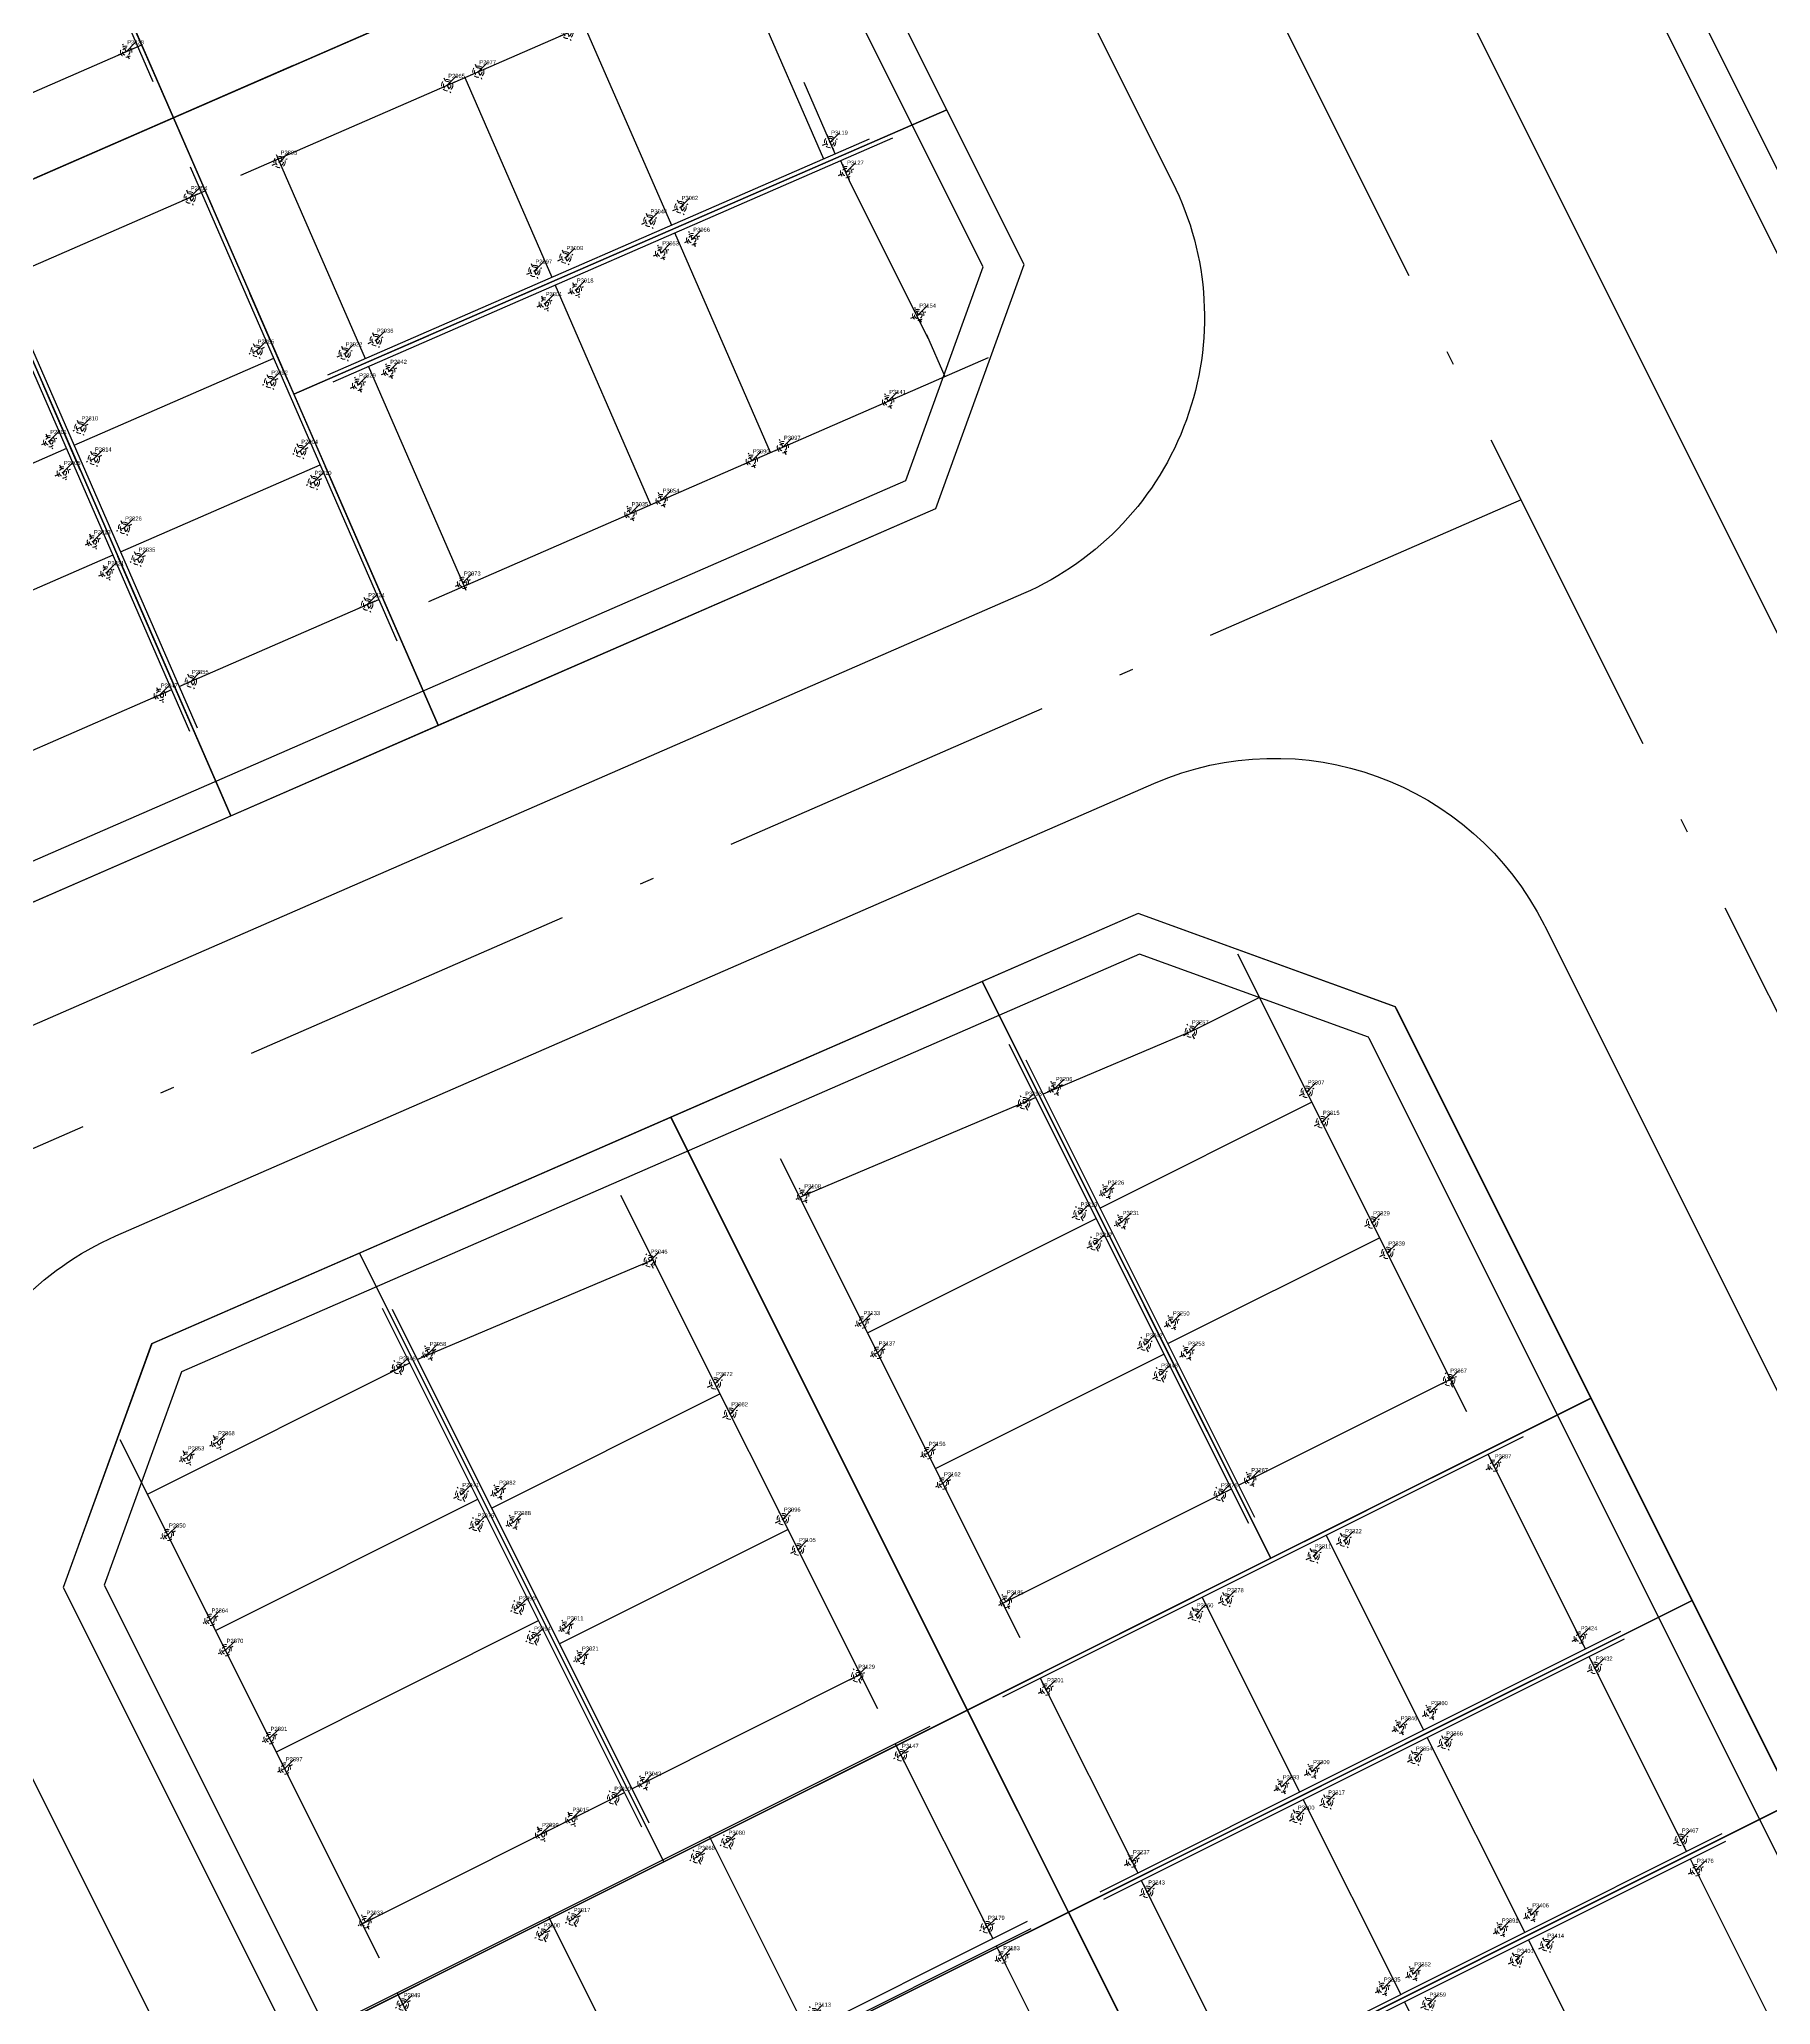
# Model space of a CAD drawing. Header units: millimetres. Extents: x 567980 to 569430, y 2065777 to 2066666.
# Drawn here: x 568829.1 to 568875, y 2066406.3 to 2066458.4 of the extents above; entities that cross this region are included whole.
import ezdxf
from ezdxf.enums import TextEntityAlignment as Align
from ezdxf.xclip import XClip

# ---------------------------------------------------------------- set-up
doc = ezdxf.new("R2010")
doc.units = ezdxf.units.MM
for name, pattern in [('ACAD_ISO10W100', [18.5, 12, -3, 0.5, -3]), ('CENTER', [3, 1.5, -0.5, 0.5, -0.5]), ('CENTER2', [1.125, 0.75, -0.125, 0.125, -0.125]), ('HIDDEN', [0.75, 0.5, -0.25]), ('Xref Grid (A1)$0$CENTER2', [1.125, 0.75, -0.125, 0.125, -0.125]), ('Xref Grid A16$0$CENTER2', [1.125, 0.75, -0.125, 0.125, -0.125])]:
    doc.linetypes.add(name, pattern=pattern)
for name, color, linetype in [('01.AXIS', 160, 'CENTER2'), ('13.BEAM', 8, 'Continuous'), ('BoThamCo', 94, 'Continuous'), ('CDC.01.AXIS', 160, 'CENTER2'), ('ChiaLo', 128, 'CENTER'), ('datOlienke', 42, 'Continuous'), ('LogDg', 7, 'Continuous'), ('LoLK', 6, 'Continuous'), ('RANHGIOI', 2, 'HIDDEN'), ('TimDg', 222, 'Continuous'), ('ViaHeS', 32, 'Continuous'), ('Xref Grid (A1)$0$01.AXIS', 160, 'Xref Grid (A1)$0$CENTER2'), ('Xref Grid A16$0$01.AXIS', 160, 'Xref Grid A16$0$CENTER2')]:
    doc.layers.add(name, color=color, linetype=linetype)
for name, color, linetype, lineweight in [('A-DIM', 251, 'Continuous', 15), ('A-KY HIEU', 34, 'Continuous', 20), ('A-NET THAY', 125, 'Continuous', 18), ('boDnv', 54, 'Continuous', 25), ('E- RANH GIOI', 1, 'CENTER', 13), ('kata_text', 254, 'Continuous', 30)]:
    doc.layers.add(name, color=color, linetype=linetype, lineweight=lineweight)
doc.styles.add('kata_dim', font='vnrms.shx', dxfattribs={"width": 0.66, "oblique": 7})
doc.styles.add('kata_text', font='arial.ttf', dxfattribs={"width": 0.8})
doc.styles.add('rms', font='romans.shx', dxfattribs={"width": 0.7, "bigfont": 'vns.shx'})
doc.linetypes.add('ADL', pattern='A,0.125,-0.15,["++",rms,S=0.5,R=0,X=0,Y=-0.2245],-1.35,1.125', length=2.75)
doc.dimstyles.new('kata_dim_iso', dxfattribs={"dimtxt": 2.5, "dimasz": 1.5, "dimexe": 1.5, "dimexo": 2.5, "dimtad": 1, "dimdec": 0, "dimzin": 0, "dimdsep": 46, "dimtxsty": 'kata_dim', "dimblk": 'kata_block_ArchTick', "dimcen": 0.09, "dimdle": 1.2, "dimclrd": 8, "dimclre": 8, "dimclrt": 3, "dimadec": 0, "dimazin": 0, "dimtfac": 1, "dimtdec": 0, "dimtix": 1, "dimtofl": 0, "dimtmove": 0, "dimatfit": 3, "dimfxl": 3.75, "dimfxlon": 1, "dimtolj": 1, "dimtzin": 0, "dimarcsym": 0})

# ---------------------------------------------------------------- blocks, each defined once
blk = doc.blocks.new('NEN')
at = {"layer": 'boDnv', "color": 10, "linetype": 'ADL', "ltscale": 0.25}
for points in [[(348.484, 150.338), (305.78, 227.798), (296.989, 230.432), (285.105, 224.175), (143.113, 162.282), (141.059, 156.62), (188.792, 61.183), (194.578, 59.399), (346.759, 144.316)], [(116.663, 150.753), (122.733, 148.551), (135.807, 122.411), (133.753, 116.749), (-8.129, 54.905), (-13.649, 57.26), (-23.763, 84.693), (-21.221, 90.652)], [(156.672, 80.693), (146.026, 101.979), (139.956, 104.181), (-3.204, 41.78), (-5.746, 35.822), (2.49, 13.482), (8.01, 11.127), (154.618, 75.032)], [(183.1, -44.001), (207.084, -30.046), (208.943, -23.819), (166.891, 60.261), (160.821, 62.463), (135.405, 51.385), (133.351, 45.723), (177.371, -42.291)], [(138.064, -70.202), (163.347, -55.493), (165.206, -49.265), (120.533, 40.055), (114.463, 42.257), (87.67, 30.578), (85.617, 24.916), (132.335, -68.493)]]:
    blk.add_lwpolyline(points, close=True, dxfattribs=at)
at = {"layer": 'BoThamCo'}
blk.add_lwpolyline([(349.559, 150.459), (306.458, 228.639), (296.885, 231.508), (284.672, 225.077), (142.319, 163.027), (139.972, 156.557), (188.089, 60.353), (194.691, 58.318), (347.607, 143.644)], close=True, dxfattribs=at)
at = {"layer": 'ChiaLo', "ltscale": 5}
for p, q in [((142.215, 68.535), (128.398, 100.234)), ((136.715, 66.137), (122.897, 97.836))]:
    blk.add_line(p, q, dxfattribs=at)
for points in [[(152.12, 92.029), (-2.661, 24.563)], [(155.704, 84.864), (138.387, 77.316)], [(164.301, 46.437), (156.649, 61.736)], [(196.229, -37.519), (148.388, 58.135)], [(148.202, 38.386), (140.126, 54.534)], [(138.364, 33.465), (172.797, 50.687)], [(141.048, 28.099), (175.481, 45.321)], [(143.732, 22.733), (178.165, 39.954)], [(151.192, -63.721), (100.653, 37.328)]]:
    blk.add_lwpolyline(points, dxfattribs=at)
at = {"layer": 'datOlienke'}
for points in [[(116.629, 151.829), (123.449, 149.355), (136.893, 122.474), (134.546, 116.004), (-8.125, 53.816), (-14.438, 56.509), (-24.839, 84.72), (-21.985, 91.41)], [(157.758, 80.756), (146.742, 102.783), (139.922, 105.257), (-3.967, 42.538), (-6.821, 35.849), (1.701, 12.732), (8.014, 10.038), (155.411, 74.287)], [(183.229, -45.083), (207.929, -30.712), (210.015, -23.726), (167.607, 61.065), (160.787, 63.539), (134.612, 52.13), (132.265, 45.66), (176.67, -43.125)], [(138.192, -71.285), (164.192, -56.158), (166.277, -49.172), (121.249, 40.859), (114.429, 43.333), (86.877, 31.323), (84.53, 24.853), (131.634, -69.327)]]:
    blk.add_lwpolyline(points, close=True, dxfattribs=at)
at = {"layer": 'LogDg'}
blk.add_lwpolyline([(34.296, -348.766, -0.124666), (14.114, -339.771, 0.262937), (-5.331, -336.771, -0.009345), (-40.959, -349.473), (-145.868, -384.68, 0.405257), (-155.456, -403.235), (-146.557, -432.72), (-158.046, -436.187), (-166.572, -407.936, 0.423227), (-185.704, -398.049), (-272.077, -427.035, 0.40652), (-277.181, -436.964), (-262.947, -483.397), (-271.552, -486.035), (-285.593, -440.232, 0.421949), (-295.787, -434.992), (-422.26, -477.436, 0.346831), (-427.684, -485.726), (-426.662, -497.249, 0.109851), (-417.21, -527.045), (-422.398, -530.058, -0.109851), (-432.639, -497.779), (-433.194, -491.512, 0.484967), (-443.708, -484.634), (-484.199, -498.222, 0.36701), (-492.228, -511.51), (-484.402, -560.012), (-490.326, -560.967), (-497.433, -516.92, 0.457512), (-512.889, -507.388), (-525.337, -511.314, 0.375227), (-533.554, -524.795, 0.049445), (-523.248, -562.118), (-518.404, -576.577), (-525.515, -578.96), (-530.307, -564.659, -0.044276), (-540.221, -530.036, 0.448349), (-555.614, -520.863), (-568.853, -525.038), (-576.072, -502.149), (-552.391, -494.681, 0.333336), (-544.003, -482.976), (-545.865, -397.305, 0.120559), (-569.998, -307.198), (-621.979, -219.712, 0.334943), (-635.359, -214.239), (-686.931, -227.855), (-689.803, -216.977), (-647.957, -205.93, 0.498191), (-640.704, -188.198), (-654.378, -165.183, -0.144979), (-668.853, -108.061), (-659.845, 118.23, 0.428088), (-671.924, 130.707), (-689.222, 130.58), (-689.305, 141.83), (-670.344, 141.969, 0.400474), (-658.442, 153.492), (-657.828, 168.904), (-656.06, 189.374), (-648.588, 188.728), (-650.341, 168.432), (-650.889, 154.678, 0.425345), (-638.921, 142.201), (-621.613, 142.328, 0.402651), (-609.707, 153.94), (-609.387, 163.859, -0.019867), (-608.227, 179.942), (-606.8, 192.652), (-600.838, 191.983), (-602.264, 179.273, 0.019867), (-603.39, 163.665), (-603.676, 154.802, 0.425871), (-591.594, 142.415), (-548.362, 142.733), (-548.28, 131.483), (-592.887, 131.155, 0.401789), (-604.791, 119.578), (-607.754, 35.571, -0.005984), (-607.983, 30.718, 0.462462), (-599.177, 22.287), (-555.377, 26.801), (-554.762, 20.832), (-603.242, 15.836, 0.355613), (-610.381, 8.689), (-613.794, -24.838, 0.475348), (-605.015, -33.606), (-508.268, -23.636, 0.016072), (-476.806, -19.368, 0.37392), (-470.138, -11.259), (-470.705, 9.348), (-464.707, 9.513), (-464.235, -7.648, 0.461916), (-454.747, -15.288), (-421.581, -8.993, 0.020567), (-382.015, 0.216), (-299.764, 22.963, 0.415004), (-292.798, 35.293), (-296.969, 50.218), (-285.412, 53.448), (-281.218, 38.439, 0.413423), (-268.921, 31.492), (-169.968, 58.858, 0.427702), (-164.496, 69.052), (-169.623, 84.754), (-163.92, 86.616), (-158.479, 69.956, 0.400853), (-148.742, 64.729), (-123.897, 71.6, 0.437327), (-113.795, 91.173), (-114.462, 93.013), (-128.551, 136.154), (-105.736, 143.605), (-91.769, 100.833), (-90.91, 98.466, 0.429754), (-70.957, 89.772, 0.001079), (-63.934, 92.766, 0.001474), (-62.342, 93.454), (-47.534, 99.909, 0.386536), (-43.126, 109.726), (-48.301, 125.574), (-42.598, 127.436), (-38.076, 113.59, 0.442444), (-27.275, 108.739), (111.617, 169.28, 0.414214), (115.754, 179.811), (109.361, 194.478), (114.861, 196.875), (121.255, 182.208, 0.414214), (131.785, 178.071), (252.97, 230.894), (276.872, 241.312), (291.579, 249.057, 0.419837), (295.267, 261.365), (290.95, 269.196), (301.459, 274.99), (306.058, 266.648, 0.408717), (318.136, 263.031), (326.546, 267.464), (332.148, 256.836), (324.233, 252.656, 0.419466), (320.555, 240.352), (397.092, 101.523, 0.433643), (408.413, 98.649), (440.787, 119.386), (444.023, 114.334), (410.428, 92.813, 0.395048), (407.737, 82.215), (451.056, 3.639, -0.005576), (472.219, -35.781, 0.422017), (490.066, -41.118), (502.995, -33.918), (514.672, -54.886), (500.295, -62.892, 0.404193), (495.052, -80.181), (502.502, -94.711), (491.824, -100.186), (485.095, -87.061, 0.424556), (467.192, -81.64), (316.164, -165.913), (307.211, -171.115, 0.396001), (304.075, -181.611), (326.147, -225.742), (318.098, -229.768), (296.726, -187.038, 0.432664), (285.552, -183.699), (178.072, -246.148, 0.389772), (174.86, -256.488), (194.1, -297.126), (188.677, -299.693), (170.231, -260.733, 0.439085), (158.982, -257.239), (145.496, -265.075, -0.013452), (97.701, -291.151, 0.262926), (86.853, -307.563, -0.162068), (76.015, -333.842, 0.270323), (72.318, -353.653), (79.981, -375.074), (57.383, -383.157), (49.72, -361.737, 0.270325), (34.296, -348.766)], format="xyb", dxfattribs=at)
for points in [[(309.754, 235.089, 0.408612), (297.679, 238.707), (282.072, 230.488), (138.648, 167.972, 0.429738), (134.69, 157.06), (183.991, 58.487, 0.427514), (195.044, 55.079), (351.711, 142.498, 0.412716), (354.819, 153.347)], [(-6.653, 51.185), (136.874, 113.746, 0.429738), (140.832, 124.658), (126.05, 154.214, 0.398858), (115.699, 157.969), (-24.481, 96.867, 0.397369), (-28.79, 86.766), (-17.356, 55.751, 0.431261)], [(-1.168, 12.049), (-9.545, 35.211, -0.395588), (-5.218, 45.265), (140.335, 108.71, -0.398858), (150.687, 104.955), (161.697, 82.941, -0.429738), (157.739, 72.029), (9.552, 7.436, -0.433088)], [(133.661, 54.988), (161.2, 66.992, -0.398858), (171.552, 63.237), (214.134, -21.902, -0.395833), (211.002, -32.395), (185.019, -47.512, -0.432836), (173.841, -44.175), (129.703, 44.076, -0.429738)], [(81.968, 23.269), (128.805, -70.377, 0.432836), (139.983, -73.714), (165.966, -58.597, 0.395833), (169.098, -48.104), (123.817, 42.43, 0.398858), (113.466, 46.185), (85.926, 34.181, 0.429738)]]:
    blk.add_lwpolyline(points, format="xyb", close=True, dxfattribs=at)
at = {"layer": 'LoLK'}
for points in [[(128.398, 100.234), (122.897, 97.836), (129.69, 82.252), (135.19, 84.65)], [(152.12, 92.029), (148.537, 99.194), (131.994, 91.984), (135.19, 84.65)], [(155.704, 84.864), (152.12, 92.029), (135.19, 84.65), (138.387, 77.316)], [(135.19, 84.65), (129.69, 82.252), (136.715, 66.137), (142.215, 68.535)], [(157.758, 80.756), (155.704, 84.864), (138.387, 77.316), (142.215, 68.535), (155.411, 74.287)], [(129.69, 82.252), (124.19, 79.855), (131.214, 63.74), (136.715, 66.137)], [(167.607, 61.065), (160.787, 63.539), (156.649, 61.736), (164.301, 46.437), (172.797, 50.687)], [(156.649, 61.736), (148.388, 58.135), (156.252, 42.411), (164.301, 46.437)], [(148.388, 58.135), (140.126, 54.534), (148.202, 38.386), (156.252, 42.411)], [(140.126, 54.534), (134.612, 52.13), (132.265, 45.66), (138.364, 33.465), (148.202, 38.386)], [(175.481, 45.321), (172.797, 50.687), (164.301, 46.437), (156.252, 42.411), (158.935, 37.045)], [(178.165, 39.954), (175.481, 45.321), (158.935, 37.045), (161.619, 31.679)], [(158.935, 37.045), (156.252, 42.411), (148.202, 38.386), (138.364, 33.465), (141.048, 28.099)], [(180.849, 34.588), (178.165, 39.954), (161.619, 31.679), (164.303, 26.313)], [(161.619, 31.679), (158.935, 37.045), (141.048, 28.099), (143.732, 22.733)]]:
    blk.add_lwpolyline(points, close=True, dxfattribs=at)
at = {"layer": 'RANHGIOI', "color": 1, "ltscale": 9, "const_width": 1}
blk.add_lwpolyline([(460, -51.299, 0.006594), (435.293, -5.051), (303.078, 234.769), (284.672, 225.077), (-55.993, 76.586), (-56.839, 76.223, -0.005137), (-90.743, 62.093), (-377.217, -17.133, -0.020567), (-418.225, -26.678), (-463.443, -35.259, -0.021218), (-506.422, -41.541), (-623.638, -53.62), (-626.464, -70.884, 0.128574), (-620.42, -135.36), (-615.505, -148.86, 0.039408), (-607.143, -167.188), (-594.172, -190.555), (-547.57, -259.493, -0.11987), (-522.704, -326.397), (-507.917, -451.947), (-504.475, -473.277), (-499.271, -471.636), (-50.48, -321.024, 0.050684), (130.425, -239.135), (301.319, -139.843)], format="xyb", close=True, dxfattribs=at)
at = {"layer": 'TimDg', "linetype": 'ACAD_ISO10W100', "ltscale": 0.75}
blk.add_lwpolyline([(-618.456, -41.023), (-507.652, -29.604, 0.021218), (-465.681, -23.47), (-420.462, -14.888, 0.020567), (-380.415, -5.567), (-94.607, 73.475, 0.005041), (-61.569, 87.252, 0.001474), (-59.945, 87.954), (279.472, 235.9), (307.904, 250.872)], format="xyb", dxfattribs=at)
for points in [[(335.549, -254.599), (124.099, 168.176)], [(150.079, 116.23), (-16.139, 43.778)], [(170.944, 74.512), (-58.789, -25.625)], [(176.4, -55.997), (121.833, 53.105)]]:
    blk.add_lwpolyline(points, dxfattribs=at)
at = {"layer": 'ViaHeS', "elevation": 0}
blk.add_lwpolyline([(-483.362, -504.27), (-441.21, -490.124), (-436.029, -493.514), (-435.627, -498.044, 0.109851), (-424.993, -531.564), (-414.615, -525.539, -0.109851), (-423.674, -496.984), (-424.342, -489.445), (-420.001, -483.006), (-295.249, -441.14), (-289.043, -444.33), (-275.854, -487.354), (-258.645, -482.078), (-271.972, -438.601), (-268.698, -432.23), (-181.634, -403.012), (-172.975, -407.486), (-163.79, -437.92), (-140.813, -430.986), (-150.211, -399.847), (-145.597, -390.918), (-39.026, -355.153, 0.008545), (-6.235, -343.522, -0.249193), (12.375, -345.964, 0.09975), (30.772, -354.181, -0.256949), (45.215, -366.957), (51.733, -385.178), (85.63, -373.053), (79.112, -354.831, -0.256949), (82.174, -335.793, 0.136918), (92.607, -310.438, -0.249193), (103.308, -295.017, 0.012659), (148.511, -270.262), (162.157, -262.333), (168.62, -264.341), (185.966, -300.977), (196.811, -295.842), (179.033, -258.291), (181.216, -251.26), (287.384, -189.574), (293.944, -191.534), (314.073, -231.781), (330.172, -223.729), (309.538, -182.474), (311.625, -175.49), (319.134, -171.127), (408.277, -121.386), (412.274, -122.589), (434.351, -165.321), (442.347, -161.19), (420.137, -118.201), (421.38, -114.074), (470.335, -86.758), (479.641, -89.576), (486.485, -102.924), (507.841, -91.973), (500.499, -77.654), (503.421, -68.019), (517.591, -60.128), (500.076, -28.676), (486.971, -35.974), (477.625, -33.17, 0.0056), (456.311, 6.536), (412.324, 86.322), (414.12, 93.398), (444.832, 113.071), (439.977, 120.649), (409.766, 101.296), (403.142, 102.978), (327.714, 239.794), (330.524, 249.193), (334.945, 251.528), (323.749, 272.772), (318.926, 270.23), (309.354, 273.096), (306.713, 277.887), (285.696, 266.299), (288.11, 261.921), (285.295, 252.529), (274.271, 246.724), (129.387, 183.571), (122.806, 186.157), (117.612, 198.074), (106.611, 193.279), (111.806, 181.362), (109.22, 174.781), (26.33, 138.65), (-29.869, 114.154), (-36.004, 116.909), (-39.746, 128.368), (-51.153, 124.642), (-47.055, 112.092), (-50.086, 105.341), (-75.921, 94.08), (-84.511, 97.937), (-100.033, 145.467), (-134.254, 134.292), (-118.657, 86.529), (-123.231, 78.009), (-150.258, 70.535), (-156.629, 73.955), (-161.068, 87.547), (-172.475, 83.822), (-168.207, 70.753), (-171.474, 64.667), (-269.546, 37.545), (-275.711, 41.028), (-279.634, 55.063), (-302.748, 48.603), (-298.843, 34.63), (-302.316, 28.482), (-383.614, 5.999, -0.020567), (-422.7, -3.099), (-456.246, -9.465), (-461.296, -5.399), (-461.708, 9.595), (-473.703, 9.265), (-473.239, -7.637), (-478.028, -13.489, -0.015955), (-508.883, -17.667), (-606.147, -27.691), (-610.614, -23.229), (-607.49, 7.461), (-602.01, 12.947), (-554.455, 17.848), (-555.685, 29.785), (-600.448, 25.172), (-605.043, 29.645, 0.007073), (-604.756, 35.466), (-601.912, 116.095), (-594.665, 123.142), (-548.221, 123.483), (-548.421, 150.733), (-593.42, 150.402), (-600.493, 157.35, -0.027886), (-599.283, 178.939), (-597.857, 191.648), (-609.782, 192.987), (-611.208, 180.277, 0.019867), (-612.385, 163.955), (-612.597, 157.389), (-619.823, 150.342), (-639.316, 150.198), (-646.998, 158.133), (-646.598, 168.196), (-644.852, 188.405), (-659.796, 189.697), (-661.572, 169.14), (-662.014, 158.023), (-670.332, 149.97), (-689.364, 149.83), (-689.163, 122.58), (-671.417, 122.71), (-663.736, 114.776), (-672.6, -107.912, 0.144979), (-657.602, -167.099), (-644.687, -188.836), (-648.335, -197.756), (-691.845, -209.242), (-684.889, -235.59), (-633.86, -222.118), (-622.039, -226.953), (-573.255, -309.058, -0.120474), (-549.614, -397.387), (-547.842, -478.902), (-555.298, -489.306), (-577.876, -496.427), (-567.048, -530.76), (-552.743, -526.248), (-543.713, -531.719, 0.042979), (-533.836, -565.928), (-529.071, -580.151), (-514.848, -575.386), (-519.719, -560.846, -0.045576), (-529.315, -527.166), (-523.005, -516.87), (-508.247, -512.215), (-500.456, -517.02), (-493.287, -561.445), (-481.44, -559.534), (-488.883, -513.408), (-483.362, -504.27)], format="xyb", dxfattribs=at)
at = {"layer": 'ViaHeS'}
for points in [[(284.672, 225.077), (142.319, 163.027), (139.972, 156.557), (188.089, 60.353), (194.691, 58.318), (347.607, 143.644), (349.559, 150.459), (306.458, 228.639), (296.885, 231.508)], [(116.629, 151.829), (123.449, 149.355), (136.893, 122.474), (134.546, 116.004), (-8.125, 53.816), (-14.438, 56.509), (-24.839, 84.72), (-21.985, 91.41)], [(157.758, 80.756), (146.742, 102.783), (139.922, 105.257), (-3.967, 42.538), (-6.821, 35.849), (1.701, 12.732), (8.014, 10.038), (155.411, 74.287)], [(183.229, -45.083), (207.929, -30.712), (210.015, -23.726), (167.607, 61.065), (160.787, 63.539), (134.612, 52.13), (132.265, 45.66), (176.67, -43.125)], [(138.192, -71.285), (164.192, -56.158), (166.277, -49.172), (121.249, 40.859), (114.429, 43.333), (86.877, 31.323), (84.53, 24.853), (131.634, -69.327)]]:
    blk.add_lwpolyline(points, close=True, dxfattribs=at)
blk = doc.blocks.new('NEN M01')
at = {"layer": 'datOlienke'}
blk.add_lwpolyline([(4.737, 4.993), (3.439, 29.587), (-1.824, 34.58), (-158.789, 34.58), (-164.078, 29.588), (-165.502, 4.992), (-160.791, 0), (0, 0)], close=True, dxfattribs=at)
at = {"layer": 'LoLK'}
for points in [[(-14.396, 34.58), (-20.396, 34.58), (-20.396, 17.58), (-14.396, 17.58)], [(4.072, 17.58), (3.65, 25.58), (-14.396, 25.58), (-14.396, 17.58)], [(-20.396, 17.58), (-26.396, 17.58), (-26.396, 0), (-20.396, 0)], [(-14.396, 17.58), (-20.396, 17.58), (-20.396, 0), (-14.396, 0)], [(4.495, 9.58), (4.072, 17.58), (-14.396, 17.58), (-14.396, 9.58)], [(4.737, 4.993), (4.495, 9.58), (-14.396, 9.58), (-14.396, 0), (0, 0)]]:
    blk.add_lwpolyline(points, close=True, dxfattribs=at)
blk = doc.blocks.new('A$C758D662A')
at = {"linetype": 'HIDDEN', "ltscale": 500}
for radius in [300, 200]:
    blk.add_circle((0, 0), radius, dxfattribs=at)
at = {"layer": 'CDC.01.AXIS', "ltscale": 200}
for p, q in [((437, 0), (-437, 0)), ((0, 437), (0, -437))]:
    blk.add_line(p, q, dxfattribs=at)
blk = doc.blocks.new('A14.1 - 2')
at = {"layer": '01.AXIS', "ltscale": 500}
for p, q in [((0.11, -1.032), (0.11, -16.707)), ((5.89, -1.032), (5.89, -16.707)), ((5.95, -2.11), (0.11, -2.11)), ((5.89, -7.51), (0.11, -7.51)), ((5.89, -10.97), (0.11, -10.97)), ((5.994, -15.371), (0.11, -15.371)), ((0.11, -15.71), (2.173, -15.71))]:
    blk.add_line(p, q, dxfattribs=at)
at = {"xscale": 0.0005, "yscale": 0.0005, "zscale": 0.0005}
for p in [(0.45, -1.662), (5.8, -2.112), (0.45, -2.562), (0.45, -7.152), (5.89, -7.002), (5.89, -7.902), (0.45, -8.052), (0.45, -10.482), (5.89, -10.482), (0.45, -11.382), (5.89, -11.382), (0.45, -15.712), (5.844, -15.379)]:
    blk.add_blockref('A$C758D662A', p, dxfattribs=at)
blk = doc.blocks.new('A15 - 2')
at = {"layer": '01.AXIS', "ltscale": 500}
for p, q in [((0.11, -1.086), (0.11, -17.283)), ((6.47, -1.086), (6.47, -17.283)), ((6.53, -2.11), (0.11, -2.11)), ((6.47, -7.51), (0.11, -7.51)), ((6.47, -10.97), (0.11, -10.97)), ((0.11, -15.77), (0.757, -15.77)), ((0.757, -15.77), (5.367, -16.019)), ((5.257, -16.019), (6.47, -16.02))]:
    blk.add_line(p, q, dxfattribs=at)
at = {"xscale": 0.0005, "yscale": 0.0005, "zscale": 0.0005}
for p in [(0.45, -1.66), (6.38, -2.11), (0.45, -2.56), (6.47, -6.92), (6.47, -7.82), (0.45, -10.43), (6.47, -10.43), (0.45, -11.33), (6.47, -11.33), (6.47, -14.375), (0.45, -15.782), (4.69, -16.023)]:
    blk.add_blockref('A$C758D662A', p, dxfattribs=at)
at = {"xscale": 0.0005000000000000012, "yscale": 0.0005000000000000012, "zscale": 0.0005000000000000012, "rotation": 90.00000000000001}
for p in [(0.45, -7.06), (0.45, -7.96)]:
    blk.add_blockref('A$C758D662A', p, dxfattribs=at)
blk = doc.blocks.new('A16 - 2')
at = {"layer": 'Xref Grid A16$0$01.AXIS', "ltscale": 500}
for p, q in [((0.11, -1.37), (0.11, -15.086)), ((5.89, -1.37), (5.89, -15.086)), ((0.11, -2.11), (6, -2.11)), ((0.11, -6.91), (5.89, -6.91)), ((0.11, -9.99), (5.89, -9.99)), ((0.11, -13.89), (5.89, -13.89))]:
    blk.add_line(p, q, dxfattribs=at)
at = {"xscale": 0.0005, "yscale": 0.0005, "zscale": 0.0005}
for p in [(0.45, -2.11), (5.55, -2.11), (0.45, -6.55), (5.55, -6.55), (0.45, -7.45), (5.55, -7.45), (0.45, -9.45), (5.55, -9.45), (0.45, -10.35), (5.55, -10.35), (0.45, -13.89), (5.55, -13.89)]:
    blk.add_blockref('A$C758D662A', p, dxfattribs=at)
blk = doc.blocks.new('A16 SAO - 2')
at = {"layer": 'Xref Grid A16$0$01.AXIS', "ltscale": 500}
for p, q in [((0.11, -1.086), (0.11, -15.387)), ((5.89, -1.086), (5.89, -15.387)), ((0.11, -2.11), (6, -2.11)), ((0.11, -6.91), (5.89, -6.91)), ((0.11, -9.99), (5.89, -9.99)), ((0.11, -13.89), (5.89, -13.89))]:
    blk.add_line(p, q, dxfattribs=at)
at = {"xscale": 0.0005, "yscale": 0.0005, "zscale": 0.0005}
for p in [(0.45, -2.11), (5.55, -2.11), (0.45, -6.55), (5.55, -6.55), (0.45, -7.45), (5.55, -7.45), (0.45, -9.45), (5.55, -9.45), (0.45, -10.35), (5.55, -10.35), (0.45, -13.89), (5.55, -13.89)]:
    blk.add_blockref('A$C758D662A', p, dxfattribs=at)
blk = doc.blocks.new('NEN H01')
at = {"layer": 'datOlienke'}
blk.add_lwpolyline([(-2.11, 40), (3.153, 35.007), (4.737, 4.993), (0, 0), (-155.636, 0), (-160.347, 4.992), (-158.608, 35.008), (-153.319, 40)], close=True, dxfattribs=at)
blk = doc.blocks.new('NEN NO1')
at = {"layer": 'datOlienke'}
blk.add_lwpolyline([(4.684, 4.99), (2.881, 33.51), (-2.435, 38.5), (-97.24, 38.5), (-102.503, 33.507), (-104.007, 4.993), (-99.271, 0), (0, 0)], close=True, dxfattribs=at)
at = {"layer": 'LoLK'}
for points in [[(-97.24, 38.5), (-102.503, 33.507), (-102.741, 29), (-85.635, 29), (-85.635, 38.5)], [(-79.635, 38.5), (-85.635, 38.5), (-85.635, 29), (-85.635, 20), (-79.635, 20)], [(-73.635, 38.5), (-79.635, 38.5), (-79.635, 20), (-73.635, 20)], [(-67.635, 38.5), (-73.635, 38.5), (-73.635, 20), (-67.635, 20)], [(-102.741, 29), (-103.216, 20), (-85.635, 20), (-85.635, 29)], [(-103.216, 20), (-103.69, 11), (-85.635, 11), (-85.635, 20)], [(-79.635, 20), (-85.635, 20), (-85.635, 11), (-85.635, 0), (-79.635, 0)], [(-73.635, 20), (-79.635, 20), (-79.635, 0), (-73.635, 0)], [(-103.69, 11), (-104.007, 4.993), (-99.271, 0), (-85.635, 0), (-85.635, 11)]]:
    blk.add_lwpolyline(points, close=True, dxfattribs=at)
blk = doc.blocks.new('A12.2')
at = {"layer": '01.AXIS', "ltscale": 500}
for p, q in [((0.11, -0.998), (0.11, -16.443)), ((5.89, -0.998), (5.89, -16.443)), ((0.11, -2.11), (5.89, -2.11)), ((0.11, -6.91), (5.89, -6.91)), ((0.11, -10.59), (5.89, -10.59)), ((0.11, -15.39), (5.89, -15.39))]:
    blk.add_line(p, q, dxfattribs=at)
at = {"yscale": 0.0005, "zscale": 0.0005}
for p, xscale in [((0.45, -2.11), 0.0005), ((5.55, -2.11), 0.0005), ((0.45, -6.55), -0.0005), ((5.55, -6.55), 0.0005), ((0.45, -7.45), -0.0005), ((5.55, -7.45), 0.0005), ((0.45, -10.05), -0.0005), ((5.55, -10.05), 0.0005), ((0.45, -10.95), -0.0005), ((5.55, -10.95), 0.0005), ((0.45, -15.39), 0.0005), ((5.55, -15.39), 0.0005)]:
    blk.add_blockref('A$C758D662A', p, dxfattribs=dict(at, xscale=xscale))
blk = doc.blocks.new('A18 - 2')
at = {"layer": '01.AXIS', "ltscale": 500}
for p, q in [((0.11, -0.998), (0.11, -16.443)), ((5.89, -0.998), (5.89, -16.443)), ((0.11, -2.11), (5.89, -2.11)), ((0.11, -6.91), (5.89, -6.91)), ((0.11, -10.59), (5.89, -10.59)), ((0.11, -15.39), (5.89, -15.39))]:
    blk.add_line(p, q, dxfattribs=at)
at = {"yscale": 0.0005, "zscale": 0.0005}
for p, xscale in [((0.45, -2.11), 0.0005), ((5.55, -2.11), 0.0005), ((0.45, -6.55), -0.0005), ((5.55, -6.55), 0.0005), ((0.45, -7.45), -0.0005), ((5.55, -7.45), 0.0005), ((0.45, -10.05), -0.0005), ((5.55, -10.05), 0.0005), ((0.45, -10.95), -0.0005), ((5.55, -10.95), 0.0005), ((0.45, -15.39), 0.0005), ((5.55, -15.39), 0.0005)]:
    blk.add_blockref('A$C758D662A', p, dxfattribs=dict(at, xscale=xscale))
blk = doc.blocks.new('pile Plan')
at = {"xscale": 0.5, "yscale": 0.5, "zscale": 0.5}
for p in [(340, 14779), (5440.000004, 14779), (340, 9630), (5440.000004, 9630), (340, 8730), (5440.000004, 8730), (340, 5040), (5440.000004, 5040), (340, 4140), (5440.000004, 4140), (340, -1), (5440.000004, -1)]:
    blk.add_blockref('A$C758D662A', p, dxfattribs=at)
blk = doc.blocks.new('A1 - 2')
at = {"layer": 'Xref Grid (A1)$0$01.AXIS', "ltscale": 500}
for p, q in [((0.11, -1.086), (0.11, -18.434)), ((5.89, -1.086), (5.89, -18.434)), ((0.11, -2.11), (5.89, -2.11)), ((0.11, -7.62), (5.89, -7.62)), ((0.11, -12.39), (5.89, -12.39)), ((0.11, -16.89), (5.89, -16.89))]:
    blk.add_line(p, q, dxfattribs=at)
at = {"xscale": 0.001, "yscale": 0.001, "zscale": 0.001}
blk.add_blockref('pile Plan', (0.11, -16.89), dxfattribs=at)
blk = doc.blocks.new('A5 - 2')
at = {"layer": 'Xref Grid (A1)$0$01.AXIS', "ltscale": 500}
for p, q in [((0.11, -1.086), (0.11, -18.434)), ((5.89, -1.086), (5.89, -18.434)), ((0.11, -2.11), (5.89, -2.11)), ((0.11, -7.62), (5.89, -7.62)), ((0.11, -12.39), (5.89, -12.39)), ((0.11, -16.89), (5.89, -16.89))]:
    blk.add_line(p, q, dxfattribs=at)
at = {"xscale": 0.001, "yscale": 0.001, "zscale": 0.001}
blk.add_blockref('pile Plan', (0.11, -16.89), dxfattribs=at)
blk = doc.blocks.new('A3 - 2')
at = {"layer": '01.AXIS', "ltscale": 500}
for p, q in [((0.11, -1.086), (0.11, -15.297)), ((6.89, -1.086), (6.89, -15.297)), ((6.95, -2.11), (0.11, -2.11)), ((6.89, -6.11), (0.11, -6.11)), ((6.89, -10.13), (0.11, -10.13))]:
    blk.add_line(p, q, dxfattribs=at)
blk.add_lwpolyline([(6.89, -14.153), (0.11, -13.724)], dxfattribs=at)
at = {"yscale": 0.0005, "zscale": 0.0005}
for p, xscale in [((0.45, -2.11), 0.0005), ((6.8, -2.11), -0.0005), ((0.45, -5.66), 0.0005), ((6.89, -5.66), -0.0005), ((0.45, -6.56), 0.0005), ((6.89, -6.56), -0.0005), ((0.45, -9.54), 0.0005), ((6.89, -9.54), -0.0005), ((0.45, -10.44), 0.0005), ((6.89, -10.44), -0.0005), ((0.45, -13.725), 0.0005), ((6.79, -14.15), -0.0005)]:
    blk.add_blockref('A$C758D662A', p, dxfattribs=dict(at, xscale=xscale))
blk = doc.blocks.new('A7 - 2')
at = {"layer": '01.AXIS', "ltscale": 500}
for p, q in [((0.11, -1.086), (0.11, -16.466)), ((7.89, -1.086), (7.89, -16.466)), ((7.95, -2.11), (0.11, -2.11)), ((7.89, -7.21), (0.11, -7.21)), ((7.89, -10.81), (0.11, -10.81)), ((7.89, -14.85), (0.11, -14.85))]:
    blk.add_line(p, q, dxfattribs=at)
at = {"layer": '13.BEAM', "ltscale": 500}
blk.add_line((0.558, -15.011), (0.557, -15.011), dxfattribs=at)
at = {"yscale": 0.0005, "zscale": 0.0005}
for p, xscale in [((0.45, -2.11), 0.0005), ((7.8, -2.11), -0.0005), ((7.89, -6.71), -0.0005), ((7.89, -7.61), -0.0005), ((0.45, -10.22), 0.0005), ((7.89, -10.22), -0.0005), ((0.45, -11.12), 0.0005), ((7.89, -11.12), -0.0005), ((7.89, -13.64), -0.0005), ((0.45, -14.873), 0.0005)]:
    blk.add_blockref('A$C758D662A', p, dxfattribs=dict(at, xscale=xscale))
for p, xscale, rotation in [((1.69, -2.11), -0.0005, 90), ((2.59, -2.11), -0.0005, 90), ((0.45, -6.86), 0.0005, 90.00000000000001), ((0.45, -7.76), 0.0005, 90.00000000000001), ((5.63, -15.25), -0.0005, 90), ((6.53, -15.25), -0.0005, 90)]:
    blk.add_blockref('A$C758D662A', p, dxfattribs=dict(at, xscale=xscale, rotation=rotation))
blk = doc.blocks.new('A3.1 - 2')
at = {"layer": '01.AXIS', "ltscale": 500}
for p, q in [((0.11, -1.086), (0.11, -16.322)), ((6.89, -1.086), (6.89, -16.322)), ((6.94, -2.11), (0.11, -2.11)), ((6.89, -6.41), (0.11, -6.41)), ((6.89, -10.43), (0.11, -10.43))]:
    blk.add_line(p, q, dxfattribs=at)
blk.add_lwpolyline([(6.89, -14.41), (0.11, -14.84)], dxfattribs=at)
at = {"yscale": 0.0005, "zscale": 0.0005}
for p, xscale in [((0.45, -2.11), 0.0005), ((6.79, -2.11), -0.0005), ((0.45, -5.82), 0.0005), ((6.89, -5.82), -0.0005), ((0.45, -6.72), 0.0005), ((6.89, -6.72), -0.0005), ((0.45, -9.84), 0.0005), ((6.89, -9.845), -0.0005), ((0.45, -10.74), 0.0005), ((6.89, -10.745), -0.0005), ((6.793, -14.42), -0.0005), ((0.45, -14.856), 0.0005)]:
    blk.add_blockref('A$C758D662A', p, dxfattribs=dict(at, xscale=xscale))
blk = doc.blocks.new('A17 - 2')
at = {"layer": '01.AXIS', "ltscale": 500}
for p, q in [((0.11, -1.155), (0.11, -14.723)), ((6.39, -1.144), (6.39, -14.723)), ((6.5, -2.11), (0.11, -2.11)), ((6.39, -6.31), (0.11, -6.31)), ((6.39, -10.33), (0.11, -10.33)), ((4.45, -13.435), (0.11, -13.71)), ((6.39, -13.435), (4.45, -13.435))]:
    blk.add_line(p, q, dxfattribs=at)
at = {"yscale": 0.0005, "zscale": 0.0005}
for p, xscale in [((0.45, -2.11), 0.0005), ((6.35, -2.11), -0.0005), ((6.39, -5.86), -0.0005), ((6.39, -6.76), -0.0005), ((0.45, -9.74), 0.0005), ((6.39, -9.74), -0.0005), ((0.45, -10.64), 0.0005), ((6.39, -10.64), -0.0005), ((0.45, -13.71), 0.0005), ((4.356, -13.441), -0.0005)]:
    blk.add_blockref('A$C758D662A', p, dxfattribs=dict(at, xscale=xscale))
at = {"xscale": 0.0005000000000000021, "yscale": 0.0005000000000000021, "zscale": 0.0005000000000000021, "rotation": 90}
for p in [(0.45, -5.86), (0.45, -6.76)]:
    blk.add_blockref('A$C758D662A', p, dxfattribs=at)
blk = doc.blocks.new('kata_block_ArchTick')
at = {"color": 8}
blk.add_line((1, 0), (-1, 0), dxfattribs=at)
at = {"color": 8, "const_width": 0.15}
blk.add_lwpolyline([(-0.5, -0.5), (0.5, 0.5)], dxfattribs=at)
blk = doc.blocks.new('A$C33BC4D2A')
at = {"layer": 'A-KY HIEU', "color": 0, "const_width": 1.022}
blk.add_lwpolyline([(14.345, -292.097), (14.345, -4.903), (414.985, -4.903), (414.985, -292.097)], close=True, dxfattribs=at)
at = {"layer": 'Defpoints', "color": 125}
blk.add_lwpolyline([(0, -297), (420, -297), (420, 0), (0, 0)], close=True, dxfattribs=at)
blk = doc.blocks.new('*U58')
at = {"color": 0, "ltscale": 0.8, "style": 'kata_text', "width": 0.8, "flags": 1}
blk.add_attdef('CHU_THICH', text='', height=2.2, dxfattribs=at).set_placement((0, 0), align=Align.MIDDLE_CENTER)
at = {"color": 0, "ltscale": 0.8, "style": 'kata_text', "width": 0.8}
blk.add_attdef('TEN', text='', height=2.2, dxfattribs=at).set_placement((5, 5), align=Align.MIDDLE_CENTER)
at = {"layer": 'Defpoints'}
blk.add_leader([(0, 0), (5, 5)], dimstyle='kata_dim_iso', override={"dimasz": 0.6, "dimgap": 0.625, "dimtad": 0}, dxfattribs=at)
blk = doc.blocks.new('A$C1AAD29DE')
at = {"layer": 'kata_text', "xscale": 50, "yscale": 50, "zscale": 50}
for p, values in [((203909, 20778, 0), {'TEN': 'P2828'}), ((213282, 20244, 0), {'TEN': 'P2977'}), ((212455, 19884, 0), {'TEN': 'P2965'}), ((222647, 18372, 0), {'TEN': 'P3119'}), ((207993, 17841, 0), {'TEN': 'P2893'}), ((223072, 17573, 0), {'TEN': 'P3127'}), ((205601, 16896, 0), {'TEN': 'P2854'}), ((218665, 16636, 0), {'TEN': 'P3062'}), ((217837, 16275, 0), {'TEN': 'P3044'}), ((218150, 15427, 0), {'TEN': 'P3053'}), ((218977, 15788, 0), {'TEN': 'P3066'}), ((214774, 14940, 0), {'TEN': 'P2997'}), ((215601, 15301, 0), {'TEN': 'P3009'}), ((215878, 14437, 0), {'TEN': 'P3018'}), ((215050, 14076, 0), {'TEN': 'P3001'}), ((224994, 13770, 0), {'TEN': 'P3154'}), ((207381, 12812, 0), {'TEN': 'P2885'}), ((210552, 13100, 0), {'TEN': 'P2936'}), ((209724, 12739, 0), {'TEN': 'P2922'}), ((210911, 12272, 0), {'TEN': 'P2942'}), ((207742, 11985, 0), {'TEN': 'P2892'}), ((210083, 11911, 0), {'TEN': 'P2929'}), ((224192, 11472, 0), {'TEN': 'P3141'}), ((202690, 10768, 0), {'TEN': 'P2810'}), ((201862, 10407, 0), {'TEN': 'P2801'}), ((221391, 10251, 0), {'TEN': 'P3097'}), ((203051, 9940, 0), {'TEN': 'P2814'}), ((208544, 10145, 0), {'TEN': 'P2904'}), ((220563, 9890, 0), {'TEN': 'P3090'}), ((202223, 9579, 0), {'TEN': 'P2805'}), ((208904, 9317, 0), {'TEN': 'P2910'}), ((218163, 8844, 0), {'TEN': 'P3054'}), ((203853, 8100, 0), {'TEN': 'P2826'}), ((217335, 8483, 0), {'TEN': 'P3035'}), ((203025, 7739, 0), {'TEN': 'P2813'}), ((204214, 7273, 0), {'TEN': 'P2835'}), ((203386, 6912, 0), {'TEN': 'P2821'}), ((212874, 6637, 0), {'TEN': 'P2973'}), ((210324, 6061, 0), {'TEN': 'P2934'}), ((205633, 4017, 0), {'TEN': 'P2855'}), ((204805, 3656, 0), {'TEN': 'P2847'}), ((232251, -5308, 0), {'TEN': 'P3257'}), ((228626, -6819, 0), {'TEN': 'P3206'}), ((235334, -6908, 0), {'TEN': 'P3307'}), ((227812, -7209, 0), {'TEN': 'P3193'}), ((235738, -7716, 0), {'TEN': 'P3315'}), ((221932, -9673, 0), {'TEN': 'P3108'}), ((230004, -9574, 0), {'TEN': 'P3226'}), ((229286, -10157, 0), {'TEN': 'P3213'}), ((230408, -10381, 0), {'TEN': 'P3231'}), ((237075, -10390, 0), {'TEN': 'P3329'}), ((229690, -10965, 0), {'TEN': 'P3217'}), ((237479, -11197, 0), {'TEN': 'P3339'}), ((217847, -11414, 0), {'TEN': 'P3046'}), ((223507, -13047, 0), {'TEN': 'P3133'}), ((231745, -13056, 0), {'TEN': 'P3250'}), ((211960, -13869, 0), {'TEN': 'P2958'}), ((223911, -13855, 0), {'TEN': 'P3137'}), ((231027, -13639, 0), {'TEN': 'P3242'}), ((232149, -13863, 0), {'TEN': 'P3253'}), ((211145, -14258, 0), {'TEN': 'P2946'}), ((219584, -14668, 0), {'TEN': 'P3072'}), ((231431, -14446, 0), {'TEN': 'P3248'}), ((239126, -14580, 0), {'TEN': 'P3367'}), ((219987, -15475, 0), {'TEN': 'P3082'}), ((206327, -16244, 0), {'TEN': 'P2868'}), ((205520, -16648, 0), {'TEN': 'P2853'}), ((225248, -16529, 0), {'TEN': 'P3156'}), ((240311, -16859, 0), {'TEN': 'P3387'}), ((213807, -17562, 0), {'TEN': 'P2982'}), ((225652, -17337, 0), {'TEN': 'P3162'}), ((233832, -17228, 0), {'TEN': 'P3287'}), ((212829, -17625, 0), {'TEN': 'P2971'}), ((233024, -17632, 0), {'TEN': 'P3276'}), ((213233, -18433, 0), {'TEN': 'P2976'}), ((214211, -18370, 0), {'TEN': 'P2988'}), ((221390, -18279, 0), {'TEN': 'P3096'}), ((205022, -18703, 0), {'TEN': 'P2850'}), ((221794, -19087, 0), {'TEN': 'P3105'}), ((236327, -18852, 0), {'TEN': 'P3322'}), ((235519, -19256, 0), {'TEN': 'P3311'}), ((214337, -20640, 0), {'TEN': 'P2990'}), ((227326, -20482, 0), {'TEN': 'P3185'}), ((233186, -20423, 0), {'TEN': 'P3278'}), ((206153, -20964, 0), {'TEN': 'P2864'}), ((215611, -21170, 0), {'TEN': 'P3011'}), ((232379, -20826, 0), {'TEN': 'P3260'}), ((214741, -21448, 0), {'TEN': 'P2994'}), ((242600, -21436, 0), {'TEN': 'P3424'}), ((206557, -21772, 0), {'TEN': 'P2870'}), ((216015, -21977, 0), {'TEN': 'P3021'}), ((243004, -22243, 0), {'TEN': 'P3432'}), ((223369, -22461, 0), {'TEN': 'P3129'}), ((228394, -22819, 0), {'TEN': 'P3201'}), ((237808, -23832, 0), {'TEN': 'P3346'}), ((238616, -23428, 0), {'TEN': 'P3360'}), ((207728, -24114, 0), {'TEN': 'P2891'}), ((239020, -24236, 0), {'TEN': 'P3366'}), ((224534, -24567, 0), {'TEN': 'P3147'}), ((238212, -24640, 0), {'TEN': 'P3354'}), ((208132, -24922, 0), {'TEN': 'P2897'}), ((217680, -25306, 0), {'TEN': 'P3042'}), ((234667, -25403, 0), {'TEN': 'P3293'}), ((235475, -24999, 0), {'TEN': 'P3309'}), ((216872, -25710, 0), {'TEN': 'P3030'}), ((235879, -25807, 0), {'TEN': 'P3317'}), ((215760, -26267, 0), {'TEN': 'P3015'}), ((235071, -26211, 0), {'TEN': 'P3300'}), ((214952, -26671, 0), {'TEN': 'P2999'}), ((219913, -26878, 0), {'TEN': 'P3080'}), ((245293, -26820, 0), {'TEN': 'P3467'}), ((219106, -27282, 0), {'TEN': 'P3068'}), ((230683, -27396, 0), {'TEN': 'P3237'}), ((245696, -27627, 0), {'TEN': 'P3476'}), ((231087, -28203, 0), {'TEN': 'P3243'}), ((210277, -29009, 0), {'TEN': 'P2933'}), ((215795, -28938, 0), {'TEN': 'P3017'}), ((241309, -28812, 0), {'TEN': 'P3406'}), ((214987, -29342, 0), {'TEN': 'P3000'}), ((226823, -29144, 0), {'TEN': 'P3179'}), ((240501, -29216, 0), {'TEN': 'P3391'}), ((227227, -29951, 0), {'TEN': 'P3183'}), ((240905, -30024, 0), {'TEN': 'P3401'}), ((241712, -29620, 0), {'TEN': 'P3414'}), ((238168, -30383, 0), {'TEN': 'P3352'}), ((237360, -30787, 0), {'TEN': 'P3335'}), ((211271, -31201, 0), {'TEN': 'P2949'}), ((222202, -31455, 0), {'TEN': 'P3113'}), ((238572, -31190, 0), {'TEN': 'P3359'})]:
    blk.add_blockref('*U58', p, dxfattribs=at).add_auto_attribs(values)

msp = doc.modelspace()

# ---------------------------------------------------------------- block references
at = {"layer": 'boDnv', "extrusion": (-2.4685e-06, 4.62064e-06, 1)}
ref = msp.add_blockref('NEN', (568697.481, 2066371.697, 8.143), dxfattribs=at)
XClip(ref).set_block_clipping_path([(-95.7748162709, -416.20828746), (591.9650857092, 169.550739368)])

# ---------------------------------------------------------------- next in the draw order: block references
at = {"layer": 'A-DIM', "extrusion": (-2.4685e-06, 4.62064e-06, 1), "xscale": -1, "rotation": 203.5516717751329}
msp.add_blockref('A16 SAO - 2', (568827.171, 2066453.95, 8.143), dxfattribs=at)
at = {"layer": 'A-NET THAY', "extrusion": (-2.4685e-06, 4.62064e-06, 1)}
for name, p, rotation in [('A14.1 - 2', (568835.868, 2066449.014, 8.143), 113.5516717751329), ('A16 - 2', (568827.171, 2066453.95, 8.143), 23.55167177513295)]:
    msp.add_blockref(name, p, dxfattribs=dict(at, rotation=rotation))
at = {"layer": 'A-NET THAY', "extrusion": (-2.4685e-06, 4.62064e-06, 1), "xscale": -1}
for name, p, rotation in [('A15 - 2', (568835.868, 2066449.014, 8.143), 113.551671775133), ('A16 - 2', (568827.171, 2066453.95, 8.143), 23.55167177513289)]:
    msp.add_blockref(name, p, dxfattribs=dict(at, rotation=rotation))
at = {"layer": 'A-NET THAY', "extrusion": (-2.4685e-06, 4.62064e-06, 1)}
for name, p, xscale, yscale, zscale, rotation in [('A17 - 2', (568861.78, 2066418.135, 8.143), -0.9999476230159848, 0.9999476230159846, 0.9999476230159847, 206.5718179021274), ('A3 - 2', (568861.78, 2066418.135, 8.143), 0.9999476230159848, 0.9999476230159848, 0.9999476230159848, 206.5718179021273), ('A3.1 - 2', (568845.682, 2066410.083, 8.143), -0.9999476230159848, 0.9999476230159846, 0.9999476230159847, 206.5718179021274), ('A7 - 2', (568845.682, 2066410.083, 8.143), 0.9999476230159848, 0.9999476230159848, 0.9999476230159848, 206.5718179021273), ('A18 - 2', (568853.731, 2066414.109, 8.143), -0.9999476230159847, 0.9999476230159846, 0.9999476230159847, 116.5718179021276), ('A12.2', (568859.099, 2066403.377, 8.143), 0.9999476230159845, 0.9999476230159845, 0.9999476230159845, 116.5718179021275), ('A1 - 2', (568853.658, 2066414.255, 8.143), 0.9999476230159845, 0.9999476230159845, 0.9999476230159845, 296.5718179021275), ('A12.2', (568859.099, 2066403.377, 8.143), -0.9999476230159847, 0.9999476230159846, 0.9999476230159847, 116.5718179021276), ('A5 - 2', (568859.026, 2066403.523, 8.143), -0.9999476230159845, 0.9999476230159846, 0.9999476230159847, 296.5718179021275)]:
    msp.add_blockref(name, p, dxfattribs=dict(at, xscale=xscale, yscale=yscale, zscale=zscale, rotation=rotation))
at = {"layer": 'E- RANH GIOI', "extrusion": (-2.4685e-06, 4.62064e-06, 1), "xscale": 2.114336868039268, "yscale": 2.114336868039268, "zscale": 2.114336868039268}
msp.add_blockref('A$C33BC4D2A', (568541.684, 2066558.171, 8.143), dxfattribs=at)
at = {"layer": 'kata_text', "extrusion": (-2.4685e-06, 4.62064e-06, 1), "xscale": 0.0009966571095134595, "yscale": 0.0009966571095134595, "zscale": 0.0009966571095134595}
msp.add_blockref('A$C1AAD29DE', (568628.188, 2066437.393, 8.143), dxfattribs=at)
at = {"layer": 'LoLK', "extrusion": (-2.4685e-06, 4.62064e-06, 1)}
for name, p, rotation in [('NEN H01', (568832.027, 2066487.702, 8.143), 23.55167177651129), ('NEN M01', (568852.892, 2066445.984, 8.143), 23.55167177513295)]:
    msp.add_blockref(name, p, dxfattribs=dict(at, rotation=rotation))
at = {"layer": 'LoLK', "extrusion": (-2.4685e-06, 4.62064e-06, 1), "xscale": 0.9999476230159845, "yscale": 0.9999476230159845, "zscale": 0.9999476230159845, "rotation": 296.5718179021275}
msp.add_blockref('NEN NO1', (568874.149, 2066328.577, 8.143), dxfattribs=at)

doc.saveas('drawing.dxf')
